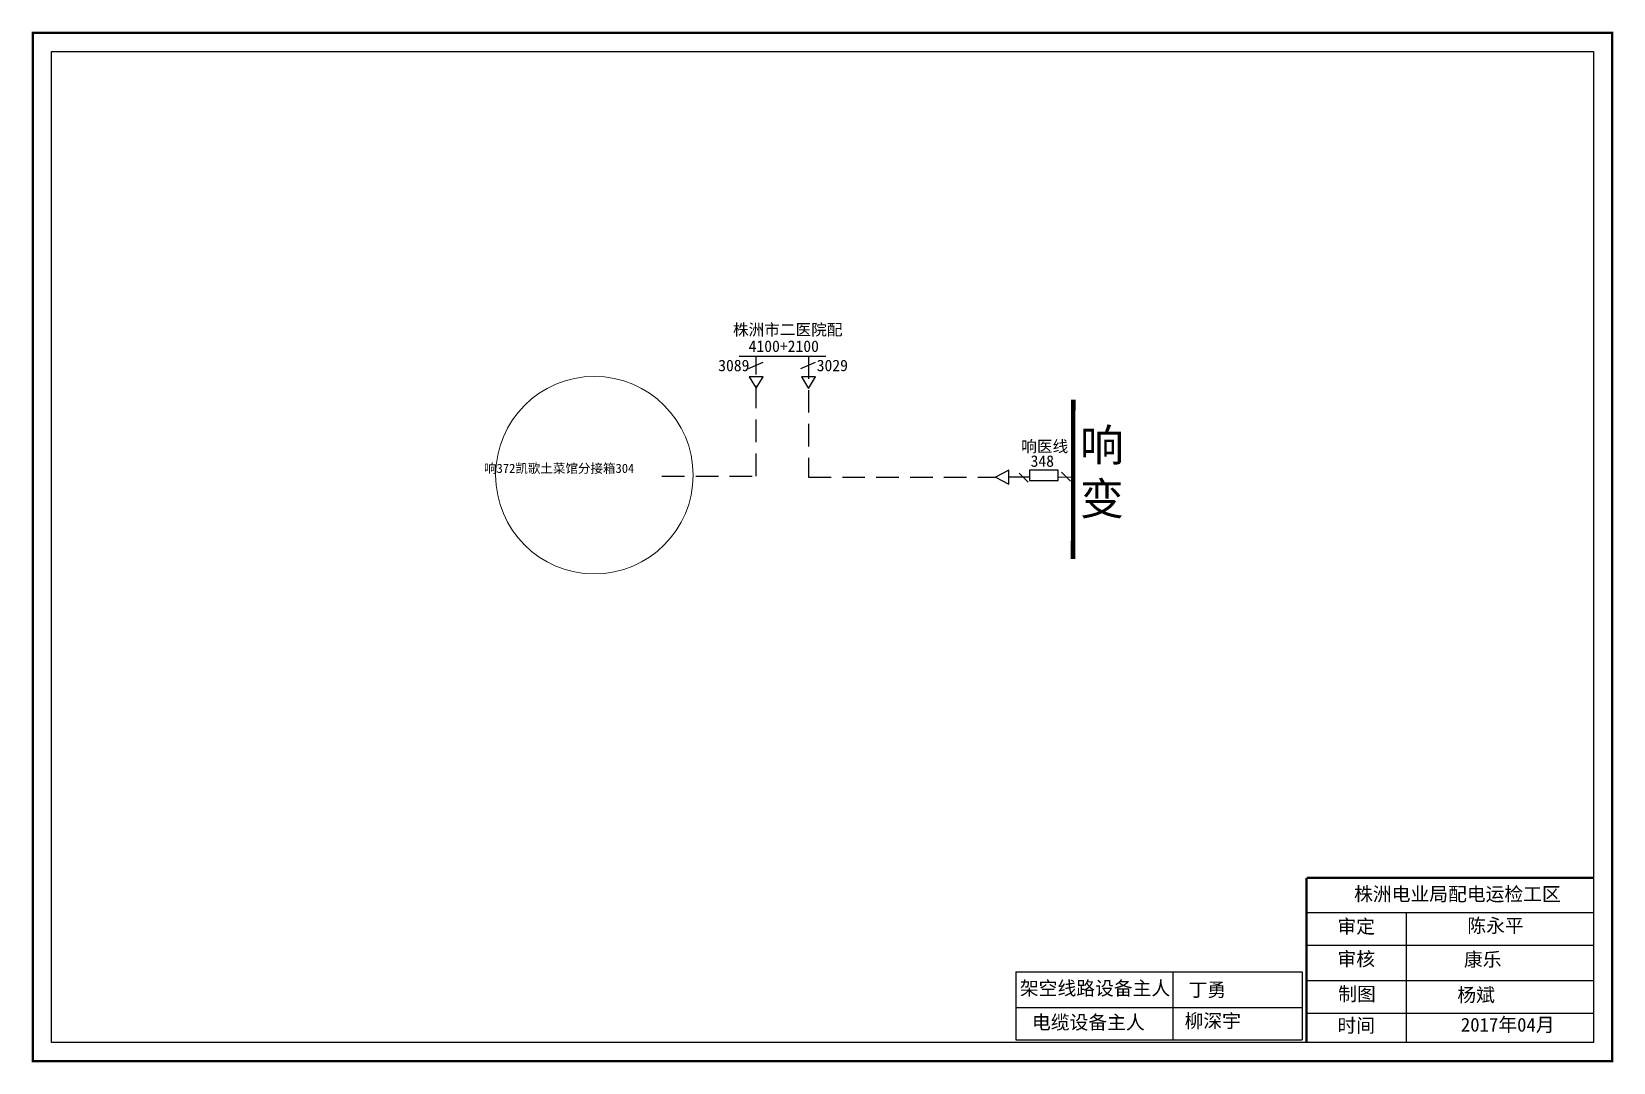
# Model space of a CAD drawing. Extents: x 450 to 795, y -20 to 204.
import ezdxf

# ---------------------------------------------------------------- set-up
doc = ezdxf.new("R2010")
doc.units = 0
doc.header["$LTSCALE"] = 0.774411
doc.linetypes.add('ACAD_ISO02W100', pattern=[15, 12, -3])
doc.linetypes.add('DASHED2', pattern=[9.525, 6.35, -3.175])
doc.layers.get('0').update_dxf_attribs({"linetype": 'CONTINUOUS'})
doc.styles.get("Standard").update_dxf_attribs({"font": '', "height": 2.5})
doc.styles.add('字体', font='', dxfattribs={"height": 2.5})
doc.styles.add('楷体_GB2312_txtstyle_2.00_0_0', font='', dxfattribs={"height": 2})
doc.styles.get('Standard').set_extended_font_data('SimSun')
doc.styles.get('字体').set_extended_font_data('楷体_GB2312')
doc.styles.get('楷体_GB2312_txtstyle_2.00_0_0').set_extended_font_data('楷体_GB2312')

msp = doc.modelspace()

# ---------------------------------------------------------------- linework, layer by layer
at = {"color": 0, "linetype": 'Continuous'}
for p, q in [((604.14, 133.8), (623.04, 133.8)), ((609.33, 132.39), (606.15, 131.05)), ((620.71, 132.39), (617.53, 131.05))]:
    msp.add_line(p, q, dxfattribs=at)
at = {"linetype": 'DASHED2'}
for p, q in [((607.86, 107.69), (607.86, 133.63)), ((619.26, 133.8), (619.26, 107.43)), ((587.33, 107.69), (607.86, 107.69)), ((619.26, 107.43), (660.01, 107.42)), ((667.41, 107.43), (662.94, 107.43))]:
    msp.add_line(p, q, dxfattribs=at)
at = {"linetype": 'Continuous'}
for p, q in [((606.36, 129.27), (607.87, 126.81)), ((609.39, 129.26), (606.36, 129.26)), ((607.87, 126.81), (609.39, 129.26)), ((617.73, 129.27), (619.25, 126.75)), ((620.77, 129.26), (617.73, 129.26)), ((619.25, 126.75), (620.77, 129.26)), ((662.91, 108.95), (660.02, 107.43)), ((660.02, 107.43), (662.89, 105.91)), ((662.89, 105.91), (662.89, 108.95)), ((665.13, 108.32), (667.12, 106.34)), ((674.36, 108.56), (676.35, 106.58)), ((727.75, 12.66), (790.12, 12.66)), ((749.4, 12.65), (749.4, -15.68)), ((727.75, 5.56), (790.12, 5.56)), ((664.43, -0.27), (726.79, -0.27)), ((664.43, -0.27), (664.43, -15.12)), ((698.64, -0.27), (698.64, -15.12)), ((726.79, -0.27), (726.79, -15.12)), ((727.75, -2.2), (790.12, -2.2)), ((664.43, -8.02), (726.79, -8.02)), ((727.75, -9.3), (790.12, -9.3)), ((664.43, -15.12), (726.79, -15.12))]:
    msp.add_line(p, q, dxfattribs=at)
at = {"linetype": 'ACAD_ISO02W100'}
msp.add_line((673.76, 107.47), (676.85, 107.48), dxfattribs=at)
at = {"linetype": 'Continuous', "const_width": 0.5}
msp.add_lwpolyline([(450.32, 204.22), (794.3, 204.22), (794.3, -19.75), (450.32, -19.75)], close=True, dxfattribs=at)
at = {"linetype": 'Continuous'}
for points in [[(454.37, 200.17), (790.25, 200.17), (790.25, -15.7), (454.37, -15.7)], [(673.66, 108.95), (667.4, 108.95), (667.4, 106.72), (673.66, 106.72)]]:
    msp.add_lwpolyline(points, close=True, dxfattribs=at)
for points, const_width in [([(676.91, 124.35), (676.89, 89.62)], 1), ([(727.72, 20.16), (727.72, -15.57)], 0.5), ([(727.75, 20.16), (790.12, 20.16)], 0.5)]:
    msp.add_lwpolyline(points, dxfattribs=dict(at, const_width=const_width))
at = {"color": 12, "linetype": 'Continuous', "lineweight": 0, "ltscale": 0.777594, "true_color": 0xc00000}
msp.add_circle((572.63, 107.88), 21.5, dxfattribs=at)

# ---------------------------------------------------------------- texts
at = {"linetype": 'Continuous', "attachment_point": 1}
for s, insert, char_height, width, style in [('株洲市二医院配', (602.8, 140.82), 2.5, 41.6818, '字体'), ('4100+2100', (606.22, 137.21), 2.5, 41.6818, '字体'), ('3089', (599.59, 133.02), 2.5, 41.6818, '字体'), ('3029', (621.05, 133.02), 2.5, 41.6818, '字体'), ('响  变', (678.38, 117.91), 7, 6.114, '字体'), ('响372凯歌土菜馆分接箱304', (548.6, 110.37), 2, 41.6818, '楷体_GB2312_txtstyle_2.00_0_0'), ('株洲电业局配电运检工区', (738.08, 18.16), 3, 82.0179, '字体'), ('审定', (734.45, 11.1), 3, 23.4615, '字体'), ('陈永平', (762.75, 11.28), 3, 23.4615, '字体'), ('审核', (734.45, 4.03), 3, 23.4615, '字体'), ('康乐', (762.01, 3.92), 3, 33.0539, '字体'), ('架空线路设备主人', (665.3, -2.35), 3, 58.56, '字体'), ('丁勇', (702.03, -2.68), 3, 47.14, '字体'), ('制图', (734.61, -3.59), 3, 23.4615, '字体'), ('{\\fSimSun|b0|i0|c134|p2;杨斌}', (760.56, -3.8), 3, 23.4615, '字体'), ('电缆设备主人', (667.93, -9.77), 3, 58.56, '字体'), ('柳深宇', (701.16, -9.45), 3, 33.0539, '字体'), ('时间', (734.45, -10.47), 3, 23.4615, '字体'), ('2017{\\fSimSun|b0|i0|c134|p2;年}04{\\fSimSun|b0|i0|c134|p2;月}', (761.33, -10.3), 3, 31.6524, '字体')]:
    msp.add_mtext(s, dxfattribs=dict(at, insert=insert, char_height=char_height, width=width, style=style))
at = {"color": 0, "linetype": 'Continuous', "insert": (665.59, 115.4), "char_height": 2.5, "width": 10.8689, "attachment_point": 1, "style": '字体'}
msp.add_mtext('响医线', dxfattribs=at)
at = {"color": 0, "linetype": 'Continuous', "insert": (667.63, 112.2), "char_height": 2.5, "width": 5.6554, "attachment_point": 1}
msp.add_mtext('348', dxfattribs=at)

doc.saveas('drawing.dxf')
